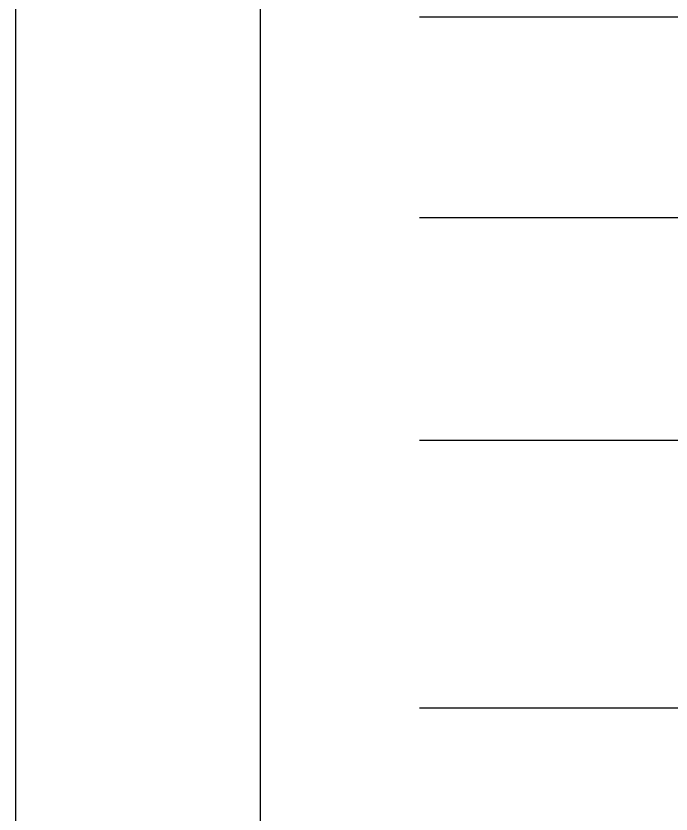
# Model space of a CAD drawing. Header units: millimetres. Extents: x 302989 to 1813244, y -656858 to -28185.
# Drawn here: x 1541572 to 1556258, y -611864 to -593957 of the extents above; entities that cross this region are included whole.
import ezdxf

# ---------------------------------------------------------------- set-up
doc = ezdxf.new("R2010")
doc.units = ezdxf.units.MM
doc.header["$MEASUREMENT"] = 0
doc.layers.add('A-FLOR-LEVL', color=51, linetype='Continuous', lineweight=9)
doc.layers.add('LOAD AREA', color=6, linetype='Continuous', lineweight=30)
doc.layers.add('internal dim', color=7, linetype='Continuous')

msp = doc.modelspace()

# ---------------------------------------------------------------- linework, layer by layer
at = {"layer": 'A-FLOR-LEVL', "color": 2, "lineweight": -2, "ltscale": 2000}
msp.add_lwpolyline([(1547055.6636, -577548.9682), (1572456.1588, -577548.9682), (1572456.1588, -649586.4723), (1547055.6636, -649586.4723)], close=True, dxfattribs=at)
at = {"layer": 'internal dim', "color": 5}
msp.add_line((1541571.6977, -656857.7857), (1541571.6977, -528768.2541), dxfattribs=at)
at = {"layer": 'LOAD AREA', "color": 8, "linetype": 'Continuous'}
for p, q in [((1569764.8022, -593984.7463), (1550619.281, -593984.7463)), ((1569764.8022, -598484.7463), (1550619.281, -598484.7463)), ((1569764.8022, -603484.7463), (1550619.281, -603484.7463)), ((1569764.8022, -609484.7463), (1550619.281, -609484.7463))]:
    msp.add_line(p, q, dxfattribs=at)

doc.saveas('drawing.dxf')
